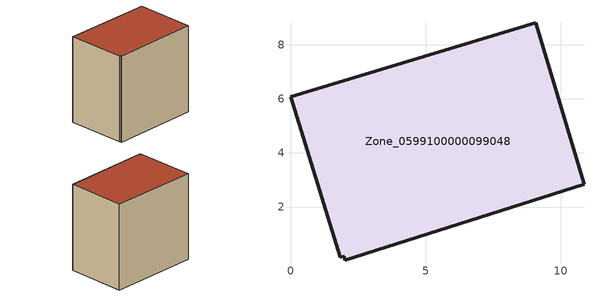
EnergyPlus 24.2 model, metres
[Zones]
Zone_0599100000099048
 floor ground (C_G): 2.01,0.04 1.98,0.18 1.85,0.14 0,6.08 9.06,8.81 10.85,2.84 z0.22
 wall outside (C_F): 10.85,2.84 9.06,8.81 0,6.08 1.85,0.14 1.98,0.18 2.01,0.04 10.85,2.84 z0.22:9.33
 roof outside (C_R): 1.98,0.18 2.01,0.04 10.85,2.84 9.06,8.81 0,6.08 1.85,0.14 z9.33
[BUILDING]
Pand.0599100000099048: North Axis=0; Terrain=City; Loads Convergence Tolerance Value=0.04; Temperature Convergence Tolerance Value=0.4; Solar Distribution=FullExterior; Maximum Number of Warmup Days=25; Minimum Number of Warmup Days=1
[Site:Location]
Rotterdam.The.Hague.AP_ZH_NLD Design_Conditions: Latitude=51.96; Longitude=4.45; Time Zone=1; Elevation=-4.5
[SITE:GROUNDTEMPERATURE:BUILDINGSURFACE]
18, 18, 18, 18, 18, 18, 18, 18, 18, 18, 18, 18
[MATERIAL] Thermal Absorptance=0.9; Solar Absorptance=0.7; Visible Absorptance=0.7
Name | Roughness | Thickness | Conductivity | Density | Specific Heat
G.D.1965 | MediumSmooth | 0.15 | 1 | 540 | 1210
F.D.1965 | Rough | 0.3 | 0.857143 | 1920 | 840
R.D.1965 | MediumRough | 0.2 | 0.08 | 1500 | 1000
[CONSTRUCTION]
C_G: G.D.1965
C_F: F.D.1965
C_R: R.D.1965
[ZONE]
Zone_0599100000099048: Type=1; Multiplier=1; Ceiling Height=Autocalculate; Volume=Autocalculate; Floor Area=autocalculate; Part of Total Floor Area=Yes
[ZONEINFILTRATION:DESIGNFLOWRATE]
Infil_Zone_0599100000099048: Zone or ZoneList or Space or SpaceList=Zone_0599100000099048; Schedule=AlwaysOn; Design Flow Rate Calculation Method=Flow/Area; Flow Rate per Floor Area=0.0042; Constant Term Coefficient=1; Temperature Term Coefficient=0; Velocity Term Coefficient=0; Velocity Squared Term Coefficient=0
[HVACTEMPLATE:ZONE:IDEALLOADSAIRSYSTEM]
Zone_0599100000099048: Maximum Heating Supply Air Temperature=50; Minimum Cooling Supply Air Temperature=13; Maximum Heating Supply Air Humidity Ratio=0.0156; Minimum Cooling Supply Air Humidity Ratio=0.0077; Heating Limit=NoLimit; Cooling Limit=NoLimit; Dehumidification Control Type=ConstantSensibleHeatRatio; Cooling Sensible Heat Ratio=0.7; Dehumidification Setpoint=60; Humidification Control Type=None; Humidification Setpoint=30; Outdoor Air Method=None; Outdoor Air Flow Rate per Person=0.00944; Outdoor Air Flow Rate per Zone Floor Area=0; Outdoor Air Flow Rate per Zone=0; Demand Controlled Ventilation Type=None; Outdoor Air Economizer Type=NoEconomizer; Heat Recovery Type=None; Sensible Heat Recovery Effectiveness=0.7; Latent Heat Recovery Effectiveness=0.65
[ZONECONTROL:THERMOSTAT]
ThermostatControl_Zone_0599100000099048: Zone or ZoneList=Zone_0599100000099048; Control Type Schedule=DualSetpointControlType; Control 1=Thermostat_Zone_0599100000099048; Temperature Difference Between Cutout And Setpoint=0
[THERMOSTATSETPOINT:DUALSETPOINT]
Thermostat_Zone_0599100000099048: Heating Setpoint Temperature Schedule=HeatingSetpoint_Zone_0599100000099048; Cooling Setpoint Temperature Schedule=CoolingSetpoint_Zone_0599100000099048
[SCHEDULE:COMPACT]
HeatingSetpoint_Zone_0599100000099048: Through: 12/31, For: AllDays, Until: 24:00, 21
CoolingSetpoint_Zone_0599100000099048: Through: 12/31, For: AllDays, Until: 24:00, 24
DualSetpointControlType: Through: 12/31, For: AllDays, Until: 24:00, 4
AlwaysOn: Through: 12/31, For: AllDays, Until: 24:00, 1
